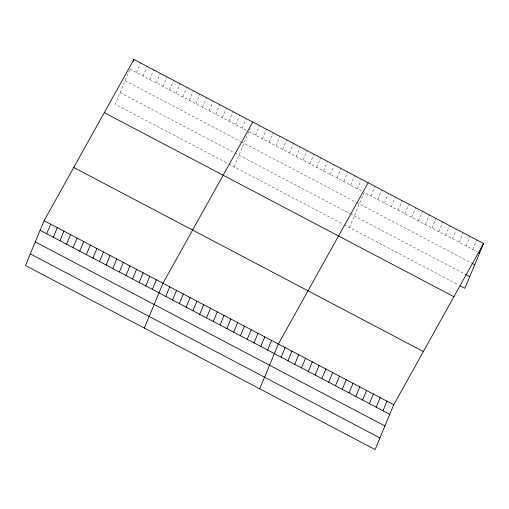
<?xml version="1.0" encoding="UTF-8"?>
<svg xmlns="http://www.w3.org/2000/svg" width="509" height="509" viewBox="0 0 509 509"><rect width="100%" height="100%" fill="white"/><g stroke="black" fill="none" stroke-linecap="round" stroke-linejoin="round"><path stroke-width="0.38" stroke-dasharray="2.54 1.91" d="M129.61 69.765L115.257 104.25L227.536 163.351M136.52 72.513L140.509 62.925M143.124 75.987L147.114 66.399M149.729 79.468L153.718 69.879M156.333 82.942L160.322 73.353M162.937 86.422L166.927 76.834M169.542 89.896L173.531 80.307M176.146 93.376L180.135 83.788M182.75 96.85L186.739 87.262M189.354 100.324L193.344 90.736M195.959 103.804L199.948 94.216M202.563 107.278L206.552 97.69M209.167 110.758L213.156 101.17M215.771 114.232L219.761 104.644M222.376 117.706L226.365 108.118M228.98 121.187L232.969 111.598M235.584 124.66L239.574 115.072M242.189 128.141L246.178 118.552M234.14 166.825L250.218 128.192M255.582 135.19L259.571 125.602M262.37 138.76L266.36 129.171M269.153 142.335L273.148 132.747M275.942 145.905L279.931 136.317M282.73 149.481L286.72 139.892M289.519 153.05L293.508 143.462M296.302 156.626L300.297 147.037M303.09 160.195L307.08 150.607M309.879 163.771L313.868 154.182M316.668 167.34L320.657 157.752M323.45 170.916L327.446 161.328M330.239 174.492L334.228 164.903M337.028 178.061L341.017 168.473M343.817 181.637L347.806 172.048M350.599 185.206L354.595 175.618M357.388 188.782L361.377 179.193M349.518 227.561L364.177 192.351L477.525 252.019M370.966 195.927L374.955 186.339M377.748 199.496L381.744 189.908M384.537 203.072L388.526 193.484M391.326 206.641L395.315 197.053M398.114 210.217L402.104 200.629M404.897 213.786L408.892 204.198M411.686 217.362L415.675 207.774M418.474 220.938L422.464 211.35M425.263 224.507L429.252 214.919M432.046 228.083L436.041 218.495M438.834 231.652L442.824 222.064M445.623 235.228L449.612 225.64M452.412 238.797L456.401 229.209M459.194 242.373L463.19 232.785M465.983 245.942L469.972 236.354M472.772 249.518L476.761 239.93M129.916 69.039L246.814 130.571M248.793 131.615L362.141 191.282M125.08 80.657L240.655 141.496M241.317 141.846L355.944 202.188M356.624 202.544L471.328 262.924M120.092 92.625L234.35 152.77M235.012 153.12L349.607 213.443M350.281 213.799L464.991 274.179M228.853 164.044L342.735 223.992M344.09 224.704L458.113 284.728"/><path stroke-width="0.76" d="M44.098 220.702L25.45 265.501L375.095 449.549L393.743 404.75L483.55 243.499L133.905 59.451L44.098 220.702L393.743 404.75M46.713 233.765L50.703 224.176M53.318 237.245L57.307 227.657M133.053 61.506L133.905 59.451M59.922 240.719L63.911 231.131M66.526 244.193L70.516 234.604M73.131 247.673L77.12 238.085M79.735 251.147L83.724 241.559M86.339 254.627L90.328 245.039M92.943 258.101L96.933 248.513M99.548 261.575L103.537 251.987M106.152 265.055L110.141 255.467M112.756 268.529L116.746 258.941M119.36 272.01L123.35 262.421M125.965 275.484L129.954 265.895M132.569 278.957L136.558 269.376M139.173 282.438L143.163 272.849M145.778 285.912L149.767 276.323M152.382 289.392L156.371 279.804M144.327 328.076L162.975 283.278L252.782 122.026M165.775 296.442L169.764 286.853M172.557 300.011L176.553 290.423M179.346 303.587L183.335 293.998M186.135 307.156L190.124 297.568M192.924 310.732L196.913 301.143M199.706 314.301L203.702 304.713M206.495 317.877L210.484 308.289M213.284 321.446L217.273 311.858M220.073 325.022L224.062 315.434M226.855 328.598L230.851 319.009M233.644 332.167L237.633 322.579M240.433 335.743L244.422 326.154M247.221 339.312L251.211 329.724M254.004 342.888L257.999 333.3M260.793 346.457L264.788 336.869M267.581 350.033L271.571 340.445M259.711 388.812L278.359 344.014L368.166 182.763M281.153 357.178L285.148 347.59M287.941 360.747L291.937 351.159M294.73 364.323L298.719 354.735M301.519 367.892L305.508 358.304M308.301 371.468L312.297 361.88M315.09 375.044L319.086 365.456M321.879 378.613L325.868 369.025M328.668 382.189L332.657 372.601M335.456 385.758L339.446 376.17M342.239 389.334L346.235 379.746M349.028 392.903L353.017 383.315M355.816 396.479L359.806 386.891M362.605 400.049L366.595 390.46M369.388 403.624L373.383 394.036M376.176 407.194L380.166 397.605M382.965 410.769L386.955 401.181M483.55 243.499L464.902 288.298L460.149 285.797M478.199 252.375L479.561 253.088M472.008 263.28L474.725 264.712M465.665 274.536L469.737 276.68M104.269 112.661L453.913 296.715M73.735 167.486L423.38 351.541M40.109 230.291L389.754 414.339M35.267 241.909L384.912 425.963M30.285 253.876L379.93 437.931"/></g></svg>
